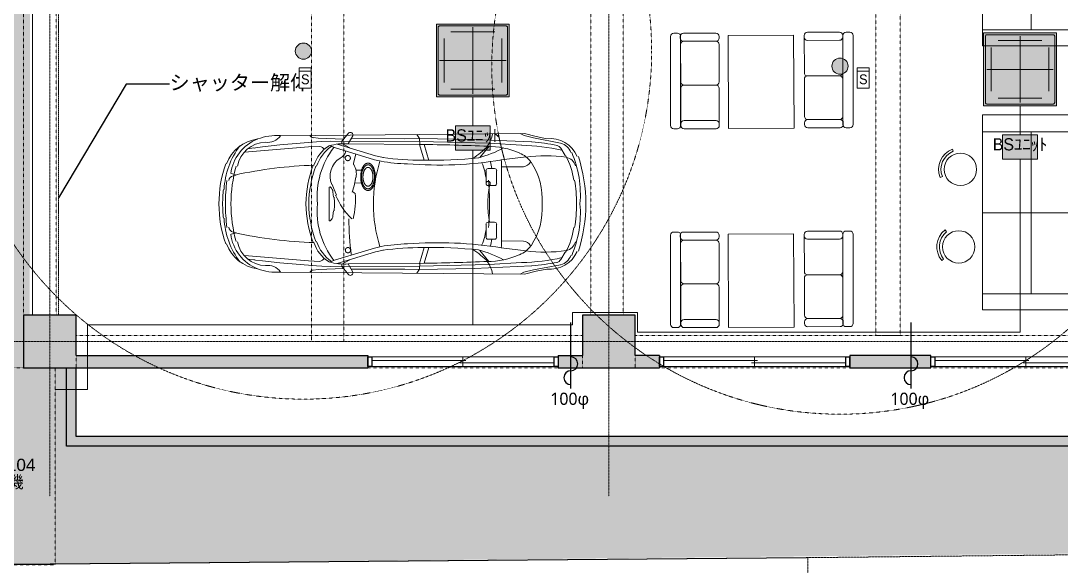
# Model space of a CAD drawing. Header units: millimetres. Extents: x -376000 to 292178, y -193032 to 188048.
# Drawn here: x -296926 to -284079, y 54072 to 60811 of the extents above; entities that cross this region are included whole.
import ezdxf

# ---------------------------------------------------------------- set-up
doc = ezdxf.new("R2010")
doc.units = ezdxf.units.MM
for name, pattern in [('VW-01 短破線', [2.116125, 1.058062, -1.058062]), ('VW-02 中破線', [3.527298, 2.469236, -1.058062]), ('ラインタイプ-1', [2.116531, 1.058062, -1.058469]), ('ラインタイプ-28', [1.058161, 0.705383, -0.352778]), ('ラインタイプ-6', [5.291531, 3.175, -1.058062, 0.352704, -0.705764]), ('短破線', [2.116125, 1.058062, -1.058062])]:
    doc.linetypes.add(name, pattern=pattern)
for name, color, linetype, lineweight, true_color in [('02_0.25', 1, 'Continuous', 25, 0xff0000), ('02_線種-添景（家具・植栽)', 7, '短破線', 13, 0x555555), ('03_0.15', 7, 'Continuous', 15, 0x990099), ('04_0.10', 7, 'Continuous', 9, 0x0099ff), ('05_0.05点線', 9, 'ラインタイプ-28', 5, 0x808080), ('06一点鎖線', 7, 'ラインタイプ-6', 9, 0x9999ff), ('08_ハッチ・色', 7, 'Continuous', 5, 0x888888)]:
    doc.layers.add(name, color=color, linetype=linetype, lineweight=lineweight, true_color=true_color)
for name, color, linetype, lineweight in [('02_既存平面-内部建具・サッシ', 7, 'Continuous', 18), ('07_文字・記号', 7, 'Continuous', 9), ('_什器 (2D)', 7, 'Continuous', 5), ('_塗（エリア） (2D)', 7, 'Continuous', 5), ('_塗（壁） (2D)', 7, 'Continuous', 5), ('_天井プロット (2D)', 7, 'Continuous', 5), ('_平面図(既存部) (2D)', 7, 'Continuous', 5), ('_平面図（新設） (2D)', 7, 'Continuous', 5), ('_梁 (2D)', 7, 'Continuous', 5), ('_給排水ガス (2D)', 7, 'Continuous', 5), ('_解体部 (2D)', 7, 'Continuous', 5), ('天伏図', 7, 'Continuous', 5)]:
    doc.layers.add(name, color=color, linetype=linetype, lineweight=lineweight)
doc.styles.add('Helvetica', font='')
doc.styles.add('Yu Gothic UI Semilight', font='Yu Gothic UI Semilight.ttf')
doc.styles.add('ＭＳ Ｐゴシック', font='MS PGothic.ttf')
doc.styles.get('Helvetica').set_extended_font_data('Helvetica')

# ---------------------------------------------------------------- blocks, each defined once
blk = doc.blocks.new('給排水ガス (2D)')
at = {"layer": '07_文字・記号', "color": 5, "lineweight": 18, "true_color": 0x0000ff}
for p, q in [((-291344, 59512), (-291344, 59870)), ((-284587, 59402), (-284587, 59760)), ((-291344, 59212), (-291344, 57056)), ((-284587, 56965), (-284587, 59102)), ((-290112, 57056), (-290112, 57206)), ((-290112, 57206), (-289312, 57206)), ((-289312, 57206), (-289312, 56965)), ((-296102, 57056), (-290112, 57056)), ((-296102, 57056), (-296102, 56256)), ((-289312, 56965), (-284587, 56965)), ((-296502, 56256), (-296102, 56256))]:
    blk.add_line(p, q, dxfattribs=at)
at = {"layer": '07_文字・記号', "linetype": 'ラインタイプ-1', "flags": 128}
blk.add_lwpolyline([(-297702, 56524), (-296502, 56524), (-296502, 54090), (-297702, 54090)], close=True, dxfattribs=at)
at = {"layer": '07_文字・記号', "insert": (-297512, 55400), "char_height": 151.6, "attachment_point": 1, "line_spacing_factor": 0.839781, "style": 'Helvetica'}
blk.add_mtext('店舗104\\P室外機', dxfattribs=at)
blk = doc.blocks.new('塗（エリア） (2D)')
at = {"layer": '08_ハッチ・色', "linetype": 'Continuous', "lineweight": 0}
h = blk.add_hatch(color=253, dxfattribs=at)
h.paths.add_polyline_path([(-300375, 73245), (-299676, 54073), (-296361, 54101), (-296361, 55554), (-296361, 56599), (-296816, 56599), (-296796, 72966)])
h.paths.add_polyline_path([(-296891, 61774), (-297741, 61774), (-297741, 63674), (-296891, 63674)])
blk.add_hatch(color=255, dxfattribs=at).paths.add_polyline_path([(-296361, 55554), (-269171, 55554), (-269171, 56614), (-268341, 56614), (-268341, 55554), (-261771, 55554), (-261771, 56643), (-261366, 56649), (-261361, 57054), (-260339, 57054), (-260336, 54384), (-262234, 54446), (-296361, 54101)])
blk = doc.blocks.new('グループ-979')
at = {"layer": '02_線種-添景（家具・植栽)', "color": 7, "linetype": 'Continuous', "transparency": 33554687}
for p, q in [((-293720, 59391), (-290705, 59416)), ((-293316, 59367), (-293253, 59359)), ((-293253, 59359), (-292937, 59348)), ((-292963, 59322), (-292875, 59427)), ((-292885, 59290), (-292824, 59391)), ((-292842, 59356), (-292182, 59354)), ((-292182, 59354), (-292005, 59358)), ((-292035, 59405), (-292001, 59356)), ((-292005, 59358), (-291329, 59344)), ((-292001, 59356), (-292000, 59284)), ((-290759, 59417), (-290712, 59392)), ((-290712, 59392), (-290594, 59363)), ((-290562, 59379), (-290705, 59416)), ((-290594, 59363), (-290260, 59299)), ((-290429, 59353), (-290562, 59379)), ((-293373, 59252), (-294165, 59186)), ((-294127, 59230), (-294048, 59240)), ((-294048, 59240), (-294036, 59238)), ((-294036, 59238), (-294029, 59243)), ((-294029, 59243), (-293941, 59253)), ((-293941, 59253), (-293729, 59276)), ((-293729, 59276), (-293273, 59314)), ((-293234, 59259), (-293373, 59252)), ((-293273, 59314), (-293207, 59318)), ((-293207, 59318), (-293101, 59322)), ((-293053, 59246), (-293109, 59268)), ((-293101, 59322), (-292001, 59318)), ((-292560, 59093), (-293053, 59246)), ((-292548, 59141), (-293019, 59287)), ((-292963, 59322), (-292961, 59294)), ((-292961, 59294), (-292864, 59239)), ((-292000, 59284), (-292885, 59290)), ((-292001, 59318), (-291141, 59297)), ((-292001, 59284), (-291944, 59088)), ((-291946, 59282), (-291888, 59086)), ((-291329, 59344), (-290618, 59314)), ((-291258, 59123), (-291144, 59260)), ((-291141, 59297), (-290742, 59273)), ((-290259, 59237), (-290205, 59146)), ((-292789, 59164), (-292818, 59050)), ((-292449, 59121), (-292548, 59141)), ((-290686, 59128), (-290995, 59091)), ((-292818, 59050), (-292816, 59033)), ((-292474, 59076), (-292560, 59093)), ((-291076, 58985), (-291155, 58985)), ((-290995, 59091), (-290991, 59065)), ((-290991, 59065), (-290991, 58548)), ((-290720, 59007), (-290990, 59006)), ((-294328, 58922), (-294277, 58912)), ((-294268, 58905), (-294303, 58896)), ((-292788, 58878), (-292808, 58770)), ((-292790, 58967), (-292718, 58964)), ((-291181, 58801), (-291181, 58958)), ((-291050, 58958), (-291050, 58801)), ((-293118, 58548), (-293118, 58749)), ((-293083, 58787), (-293029, 58657)), ((-292808, 58770), (-292835, 58695)), ((-292801, 58808), (-292719, 58804)), ((-291076, 58774), (-291155, 58774)), ((-293072, 58696), (-293065, 58633)), ((-293118, 58548), (-293118, 58348)), ((-293072, 58401), (-293065, 58464)), ((-290991, 58032), (-290991, 58548)), ((-294268, 58192), (-294303, 58201)), ((-291181, 58296), (-291181, 58138)), ((-291076, 58323), (-291155, 58323)), ((-291050, 58138), (-291050, 58296)), ((-294328, 58175), (-294277, 58185)), ((-291076, 58112), (-291155, 58112)), ((-290720, 58089), (-290990, 58090)), ((-292560, 58003), (-293053, 57851)), ((-292548, 57955), (-293019, 57810)), ((-292474, 58021), (-292560, 58003)), ((-292449, 57976), (-292548, 57955)), ((-292001, 57813), (-291944, 58009)), ((-291946, 57814), (-291888, 58010)), ((-291258, 57974), (-291145, 57837)), ((-290995, 58006), (-290991, 58032)), ((-290686, 57969), (-290995, 58006)), ((-290259, 57860), (-290205, 57951)), ((-293373, 57845), (-294165, 57911)), ((-294127, 57867), (-294048, 57857)), ((-294048, 57857), (-294036, 57859)), ((-294036, 57859), (-294029, 57854)), ((-294029, 57854), (-293941, 57844)), ((-293941, 57844), (-293729, 57821)), ((-293729, 57821), (-293273, 57782)), ((-293234, 57838), (-293373, 57845)), ((-293053, 57851), (-293109, 57829)), ((-292961, 57803), (-292864, 57858)), ((-292000, 57813), (-292885, 57806)), ((-292001, 57741), (-292000, 57813)), ((-291141, 57799), (-290742, 57824)), ((-293720, 57706), (-290705, 57681)), ((-293316, 57730), (-293254, 57738)), ((-293273, 57782), (-293208, 57779)), ((-293254, 57738), (-292938, 57749)), ((-293208, 57779), (-293101, 57775)), ((-293101, 57775), (-292001, 57778)), ((-292963, 57775), (-292961, 57803)), ((-292963, 57775), (-292875, 57670)), ((-292885, 57806), (-292825, 57706)), ((-292842, 57741), (-292182, 57743)), ((-292182, 57743), (-292005, 57738)), ((-292035, 57692), (-292001, 57741)), ((-292005, 57738), (-291329, 57752)), ((-292001, 57778), (-291141, 57799)), ((-291329, 57752), (-290618, 57783)), ((-290759, 57680), (-290713, 57704)), ((-290713, 57704), (-290594, 57734)), ((-290562, 57718), (-290705, 57681)), ((-290594, 57734), (-290260, 57797)), ((-290429, 57743), (-290562, 57718))]:
    blk.add_line(p, q, dxfattribs=at)
for centre, radius, start, end in [((-293767, 58722), 671, 85.9502, 110.5077), ((-293870, 59487), 179, 258.6125, 327.6629), ((-293317, 59406), 39.5, 192.2696, 271.3889), ((-292858, 59397), 34.5, 349.3756, 119.8703), ((-291457, 59481), 364, 322.7336, 349.1203), ((-290389, 58996), 359, 22.6205, 96.5905), ((-293452, 58683), 964, 142.7494, 177.443), ((-293941, 58881), 473, 97.2089, 159.9594), ((-293803, 58852), 536, 111.8208, 172.5056), ((-293889, 58941), 370, 92.4497, 168.5023), ((-292889, 58893), 438, 121.8178, 162.3794), ((-292817, 58863), 481, 124.6101, 161.7776), ((-292276, 58642), 990, 142.443, 185.4458), ((-293259, 59160), 102, 36.0983, 75.8496), ((-292936, 58657), 635, 85.3468, 106.8024), ((-292521, 26077), 33211, 87.6445, 89.0921), ((-292132, 60255), 1391, 304.5699, 314.3241), ((-291597, 60378), 1301, 284.328, 299.0557), ((-291168, 58256), 1004, 66.3276, 90.1313), ((-290797, 56755), 2519, 77.3334, 88.6938), ((-290823, 56565), 2756, 79.1028, 85.6469), ((-290324, 59197), 76.3, 31.1872, 77.1838), ((-290299, 59130), 173, 18.3119, 76.8902), ((-292840, 58890), 266, 122.853, 202.6323), ((-293064, 59248), 159, 301.5157, 343.3067), ((-291984, 62379), 3291, 261.7815, 270.4193), ((-291845, 64421), 5334, 268.7552, 276.1672), ((-290867, 58907), 286, 33.4816, 69.6673), ((-290449, 57362), 1781, 81.6817, 97.7412), ((-290947, 58732), 856, 7.3857, 28.9409), ((-290224, 58975), 154, 16.1611, 77.1815), ((-291347, 58661), 1331, 355.1307, 23.1701), ((-291869, 58544), 1921, 0.1252, 17.9023), ((-292976, 58549), 1503, 160.8228, 180.0254), ((-292616, 58548), 1715, 164.1905, 179.9873), ((-293158, 53844), 5184, 91.6065, 102.4983), ((-291954, 58527), 1451, 159.9045, 179.1653), ((-291954, 58527), 1416, 159.9045, 179.1653), ((-293004, 58918), 222, 349.5566, 31.1984), ((-290883, 58561), 1688, 162.2619, 180.4439), ((-292123, 60981), 1938, 259.4487, 269.2168), ((-291763, 63779), 4751, 265.2978, 279.4031), ((-292071, 58733), 900, 6.9542, 21.0586), ((-291155, 58958), 26.5, 89.9991, 179.9991), ((-291485, 58959), 375, 3.8887, 17.1949), ((-291076, 58958), 26.5, 359.9991, 89.9991), ((-290732, 59125), 118, 275.733, 329.7117), ((-291330, 58602), 844, 356.3291, 33.227), ((-294285, 58824), 74.4, 104.223, 169.0348), ((-294505, 58538), 3368, 0.1808, 5.1867), ((-291772, 58564), 1707, 359.4936, 9.3803), ((-292756, 58534), 1678, 173.4425, 179.5208), ((-292180, 58553), 2219, 172.6105, 180.1108), ((-293109, 58749), 8.85, 49.589, 179.9991), ((-293162, 58686), 91.4, 5.4759, 48.8245), ((-290179, 58574), 979, 168.2199, 181.5078), ((-291076, 58801), 26.5, 269.9991, 359.9991), ((-293836, 58548), 784, 0.0637, 6.2432), ((-292222, 58997), 884, 202.6296, 225.7552), ((-292833, 58663), 32.3, 34.9311, 92.366), ((-293808, 58602), 1014, 346.4299, 4.4917), ((-292976, 58548), 1503, 179.9756, 199.1782), ((-292756, 58563), 1678, 180.4802, 186.5585), ((-292180, 58544), 2219, 179.8902, 187.3905), ((-292616, 58549), 1715, 180.0137, 195.8105), ((-291954, 58570), 1451, 180.8329, 200.0938), ((-291954, 58570), 1416, 180.8329, 200.0938), ((-292276, 58454), 990, 174.5525, 217.5552), ((-293836, 58549), 784, 353.7578, 359.9373), ((-290883, 58535), 1688, 179.5571, 197.7391), ((-290179, 58523), 979, 178.4932, 191.7811), ((-294505, 58559), 3368, 354.8144, 359.8202), ((-291330, 58494), 844, 326.7713, 3.6692), ((-291347, 58435), 1331, 336.8282, 4.8676), ((-291772, 58533), 1707, 350.6207, 0.5074), ((-291869, 58553), 1921, 342.0987, 359.8758), ((-293452, 58414), 964, 182.5552, 217.2489), ((-293109, 58348), 8.85, 179.9991, 310.4092), ((-293162, 58411), 91.4, 311.1765, 354.5251), ((-288732, 58417), 4144, 180.7324, 186.8603), ((-294285, 58273), 74.4, 190.9662, 255.7781), ((-292071, 58364), 900, 338.9396, 353.0441), ((-291155, 58296), 26.5, 89.9991, 179.9991), ((-291076, 58296), 26.5, 359.9991, 89.9991), ((-290947, 58365), 856, 331.0574, 352.6126), ((-293803, 58244), 536, 187.4927, 248.1775), ((-293158, 63253), 5184, 257.4999, 268.3917), ((-293889, 58155), 370, 191.4987, 267.5513), ((-292889, 58203), 438, 197.6216, 238.1832), ((-292817, 58234), 481, 198.2207, 235.3882), ((-291764, 53318), 4751, 80.5979, 94.7032), ((-291155, 58138), 26.5, 179.9991, 269.9991), ((-291485, 58137), 375, 342.8034, 356.1096), ((-291076, 58138), 26.5, 269.9991, 359.9991), ((-290732, 57972), 118, 30.2893, 84.268), ((-290225, 58122), 154, 282.8195, 343.8399), ((-293941, 58216), 473, 200.0388, 262.7893), ((-292123, 56116), 1938, 90.7815, 100.5496), ((-291984, 54718), 3291, 89.579, 98.2168), ((-291845, 52676), 5334, 83.8338, 91.2458), ((-292132, 56841), 1391, 45.6741, 55.4284), ((-291597, 56719), 1301, 60.9453, 75.673), ((-290867, 58189), 286, 290.3309, 326.5167), ((-290449, 59734), 1781, 262.2571, 278.3166), ((-290389, 58100), 359, 263.4105, 337.3805), ((-293259, 57937), 102, 284.1514, 323.9027), ((-292936, 58440), 635, 253.1958, 274.6515), ((-292519, 91020), 33211, 270.9061, 272.3538), ((-291168, 58841), 1004, 269.867, 293.6707), ((-291457, 57616), 364, 10.878, 37.2647), ((-290796, 60342), 2519, 271.3072, 282.6676), ((-290823, 60532), 2756, 274.3541, 280.8982), ((-290324, 57899), 76.3, 282.8172, 328.8138), ((-290299, 57966), 173, 283.1108, 341.6891), ((-293767, 58375), 671, 249.4905, 274.048), ((-293870, 57610), 179, 32.3381, 101.3885), ((-293317, 57691), 39.5, 88.6121, 167.7315), ((-292858, 57700), 34.5, 240.1279, 10.6227)]:
    blk.add_arc(centre, radius, start, end, dxfattribs=at)
for points in [[(-292860, 59130), (-292856, 59123), (-292856, 59106), (-292865, 59091), (-292879, 59082), (-292896, 59082), (-292911, 59091), (-292920, 59106), (-292920, 59123), (-292911, 59138), (-292896, 59146), (-292879, 59146), (-292865, 59138), (-292860, 59130)], [(-292717, 58798), (-292729, 58837), (-292729, 58928), (-292705, 59007), (-292663, 59052), (-292614, 59052), (-292572, 59007), (-292548, 58928), (-292548, 58837), (-292572, 58759), (-292614, 58714), (-292663, 58714), (-292705, 58759), (-292717, 58798)], [(-292707, 58809), (-292718, 58843), (-292718, 58922), (-292697, 58991), (-292660, 59031), (-292617, 59031), (-292581, 58991), (-292559, 58922), (-292559, 58843), (-292581, 58774), (-292617, 58735), (-292660, 58735), (-292697, 58774), (-292707, 58809)], [(-292692, 58825), (-292701, 58852), (-292701, 58914), (-292684, 58968), (-292655, 58999), (-292622, 58999), (-292593, 58968), (-292577, 58914), (-292577, 58852), (-292593, 58798), (-292622, 58767), (-292655, 58767), (-292684, 58798), (-292692, 58825)], [(-291177, 58787), (-291181, 58793), (-291181, 58808), (-291174, 58820), (-291162, 58827), (-291148, 58827), (-291135, 58820), (-291128, 58808), (-291128, 58793), (-291135, 58781), (-291148, 58774), (-291162, 58774), (-291174, 58781), (-291177, 58787)], [(-292858, 57992), (-292854, 57985), (-292854, 57967), (-292863, 57952), (-292878, 57944), (-292895, 57944), (-292910, 57952), (-292918, 57967), (-292918, 57985), (-292910, 58000), (-292895, 58009), (-292878, 58009), (-292863, 58000), (-292858, 57992)]]:
    blk.add_open_spline(points, degree=2, dxfattribs=at)
blk = doc.blocks.new('グループ-981')
at = {"layer": '02_線種-添景（家具・植栽)', "color": 7, "linetype": 'Continuous', "lineweight": 13}
for p, q in [((-285411, 59198), (-285422, 59226)), ((-285546, 58887), (-285574, 58876))]:
    blk.add_line(p, q, dxfattribs=at)
blk.add_circle((-285323, 58975), 200, dxfattribs=at)
for radius in [270, 240]:
    blk.add_arc((-285323, 58975), radius, 111.4946, 201.4946, dxfattribs=at)
blk = doc.blocks.new('グループ-982')
at = {"layer": '02_線種-添景（家具・植栽)', "color": 7, "linetype": 'Continuous', "lineweight": 13}
for p, q in [((-283464, 59003), (-283445, 59026)), ((-283428, 58666), (-283404, 58647))]:
    blk.add_line(p, q, dxfattribs=at)
blk.add_circle((-283615, 58816), 200, dxfattribs=at)
for radius in [240, 270]:
    blk.add_arc((-283615, 58816), radius, 321.2135, 51.2135, dxfattribs=at)
blk = doc.blocks.new('グループ-983')
at = {"layer": '02_線種-添景（家具・植栽)', "color": 7, "linetype": 'Continuous', "lineweight": 13}
for p, q in [((-285494, 58204), (-285513, 58227)), ((-285531, 57866), (-285554, 57848))]:
    blk.add_line(p, q, dxfattribs=at)
blk.add_circle((-285344, 58017), 200, dxfattribs=at)
for radius in [270, 240]:
    blk.add_arc((-285344, 58017), radius, 128.7865, 218.7865, dxfattribs=at)
blk = doc.blocks.new('グループ-984')
at = {"layer": '02_線種-添景（家具・植栽)', "color": 7, "linetype": 'Continuous', "lineweight": 13}
for p, q in [((-283345, 58187), (-283322, 58205)), ((-283382, 57849), (-283363, 57826))]:
    blk.add_line(p, q, dxfattribs=at)
blk.add_circle((-283532, 58036), 200, dxfattribs=at)
for radius in [270, 240]:
    blk.add_arc((-283532, 58036), radius, 308.7865, 38.7865, dxfattribs=at)
blk = doc.blocks.new('グループ-985')
at = {"layer": '02_線種-添景（家具・植栽)', "color": 7, "linetype": 'Continuous', "lineweight": 13}
blk.add_line((-284590, 57277), (-284590, 57277), dxfattribs=at)
at = {"layer": '02_線種-添景（家具・植栽)', "color": 7, "linetype": 'Continuous', "lineweight": 13, "flags": 128}
for points in [[(-285050, 59438), (-283850, 59438), (-283850, 59649), (-285050, 59649)], [(-284450, 59438), (-285050, 59438), (-285050, 58438), (-284450, 58438)], [(-283850, 59438), (-284450, 59438), (-284450, 58438), (-283850, 58438)], [(-284450, 57438), (-285050, 57438), (-285050, 58438), (-284450, 58438)], [(-283850, 57438), (-284450, 57438), (-284450, 58438), (-283850, 58438)], [(-285050, 57438), (-283850, 57438), (-283850, 57238), (-285050, 57238)]]:
    blk.add_lwpolyline(points, close=True, dxfattribs=at)
at = {"layer": '02_線種-添景（家具・植栽)', "color": 7}
for name in ['グループ-981', 'グループ-982', 'グループ-983', 'グループ-984']:
    blk.add_blockref(name, (0, 0), dxfattribs=at)
blk = doc.blocks.new('グループ-986')
at = {"layer": '02_線種-添景（家具・植栽)', "color": 7, "linetype": 'Continuous', "transparency": 33554687, "flags": 128}
for points in [[(-286816, 58213, -0.414214), (-286776, 58173), (-286775, 57713, -0.414214), (-286815, 57673), (-287210, 57672, -0.414214), (-287250, 57712), (-287251, 58172, -0.414214), (-287211, 58212)], [(-286816, 58213, -0.414214), (-286776, 58173), (-286776, 58153, -0.414214), (-286816, 58113), (-287211, 58112, -0.414214), (-287251, 58152), (-287251, 58172, -0.414214), (-287211, 58212)], [(-286689, 58213, -0.415007), (-286649, 58173), (-286649, 57072, -0.41342), (-286689, 57032), (-286734, 57032, -0.415007), (-286774, 57072), (-286774, 58173, -0.41342), (-286734, 58213)], [(-286815, 57673, -0.414214), (-286775, 57633), (-286774, 57173, -0.414214), (-286814, 57133), (-287209, 57132, -0.414214), (-287249, 57172), (-287250, 57632, -0.414214), (-287210, 57672)], [(-286810, 57133, -0.414214), (-286770, 57093), (-286770, 57072, -0.414214), (-286810, 57032), (-287209, 57031, -0.414214), (-287249, 57071), (-287249, 57092, -0.414214), (-287209, 57132)]]:
    blk.add_lwpolyline(points, format="xyb", close=True, dxfattribs=at)
blk = doc.blocks.new('グループ-987')
at = {"layer": '02_線種-添景（家具・植栽)', "color": 7, "transparency": 33554687}
blk.add_blockref('グループ-986', (0, 0), dxfattribs=at)
blk = doc.blocks.new('グループ-988')
at = {"layer": '02_線種-添景（家具・植栽)', "color": 7, "linetype": 'Continuous', "transparency": 33554687, "flags": 128}
for points in [[(-288863, 57020, -0.415007), (-288903, 57060), (-288903, 58161, -0.41342), (-288863, 58201), (-288818, 58201, -0.415007), (-288778, 58161), (-288778, 57060, -0.41342), (-288818, 57020)], [(-288742, 58100, -0.414214), (-288782, 58140), (-288782, 58161, -0.414214), (-288742, 58201), (-288343, 58201, -0.414214), (-288303, 58161), (-288303, 58140, -0.414214), (-288343, 58100)], [(-288737, 57560, -0.414214), (-288777, 57600), (-288778, 58060, -0.414214), (-288738, 58100), (-288343, 58100, -0.414214), (-288303, 58060), (-288302, 57600, -0.414214), (-288342, 57560)], [(-288736, 57020, -0.414214), (-288776, 57060), (-288777, 57520, -0.414214), (-288737, 57560), (-288342, 57560, -0.414214), (-288302, 57520), (-288301, 57060, -0.414214), (-288341, 57020)], [(-288736, 57020, -0.414214), (-288776, 57060), (-288776, 57080, -0.414214), (-288736, 57120), (-288341, 57120, -0.414214), (-288301, 57080), (-288301, 57060, -0.414214), (-288341, 57020)]]:
    blk.add_lwpolyline(points, format="xyb", close=True, dxfattribs=at)
blk = doc.blocks.new('グループ-989')
at = {"layer": '02_線種-添景（家具・植栽)', "color": 7, "transparency": 33554687}
blk.add_blockref('グループ-988', (0, 0), dxfattribs=at)
blk = doc.blocks.new('グループ-990')
at = {"layer": '02_線種-添景（家具・植栽)', "color": 7, "linetype": 'Continuous', "transparency": 33554687, "flags": 128}
blk.add_lwpolyline([(-288193, 58173), (-287383, 58177), (-287378, 57027), (-288188, 57023)], close=True, dxfattribs=at)
at = {"layer": '02_線種-添景（家具・植栽)', "color": 7, "transparency": 33554687}
for name in ['グループ-989', 'グループ-987']:
    blk.add_blockref(name, (0, 0), dxfattribs=at)
blk = doc.blocks.new('グループ-991')
at = {"layer": '02_線種-添景（家具・植栽)', "color": 7, "linetype": 'Continuous', "transparency": 33554687, "flags": 128}
for points in [[(-286816, 60670, -0.414214), (-286776, 60630), (-286775, 60170, -0.414214), (-286815, 60130), (-287210, 60129, -0.414214), (-287250, 60169), (-287251, 60629, -0.414214), (-287211, 60669)], [(-286816, 60670, -0.414214), (-286776, 60630), (-286776, 60610, -0.414214), (-286816, 60570), (-287211, 60569, -0.414214), (-287251, 60609), (-287251, 60629, -0.414214), (-287211, 60669)], [(-286689, 60670, -0.415007), (-286649, 60630), (-286649, 59529, -0.41342), (-286689, 59489), (-286734, 59489, -0.415007), (-286774, 59529), (-286774, 60630, -0.41342), (-286734, 60670)], [(-286815, 60130, -0.414214), (-286775, 60090), (-286774, 59630, -0.414214), (-286814, 59590), (-287209, 59589, -0.414214), (-287249, 59629), (-287250, 60089, -0.414214), (-287210, 60129)], [(-286810, 59590, -0.414214), (-286770, 59550), (-286770, 59529, -0.414214), (-286810, 59489), (-287209, 59488, -0.414214), (-287249, 59528), (-287249, 59549, -0.414214), (-287209, 59589)]]:
    blk.add_lwpolyline(points, format="xyb", close=True, dxfattribs=at)
blk = doc.blocks.new('グループ-992')
at = {"layer": '02_線種-添景（家具・植栽)', "color": 7, "transparency": 33554687}
blk.add_blockref('グループ-991', (0, 0), dxfattribs=at)
blk = doc.blocks.new('グループ-993')
at = {"layer": '02_線種-添景（家具・植栽)', "color": 7, "linetype": 'Continuous', "transparency": 33554687, "flags": 128}
for points in [[(-288863, 59477, -0.415007), (-288903, 59517), (-288903, 60617, -0.41342), (-288863, 60657), (-288818, 60657, -0.415007), (-288778, 60617), (-288778, 59517, -0.41342), (-288818, 59477)], [(-288742, 60557, -0.414214), (-288782, 60596), (-288782, 60617, -0.414214), (-288742, 60658), (-288343, 60658, -0.414214), (-288303, 60618), (-288303, 60597, -0.414214), (-288343, 60557)], [(-288737, 60017, -0.414214), (-288777, 60056), (-288778, 60516, -0.414214), (-288738, 60557), (-288343, 60557, -0.414214), (-288303, 60517), (-288302, 60057, -0.414214), (-288342, 60017)], [(-288736, 59477, -0.414214), (-288776, 59516), (-288777, 59976, -0.414214), (-288737, 60017), (-288342, 60017, -0.414214), (-288302, 59977), (-288301, 59517, -0.414214), (-288341, 59477)], [(-288736, 59477, -0.414214), (-288776, 59516), (-288776, 59536, -0.414214), (-288736, 59577), (-288341, 59577, -0.414214), (-288301, 59537), (-288301, 59517, -0.414214), (-288341, 59477)]]:
    blk.add_lwpolyline(points, format="xyb", close=True, dxfattribs=at)
blk = doc.blocks.new('グループ-994')
at = {"layer": '02_線種-添景（家具・植栽)', "color": 7, "transparency": 33554687}
blk.add_blockref('グループ-993', (0, 0), dxfattribs=at)
blk = doc.blocks.new('グループ-995')
at = {"layer": '02_線種-添景（家具・植栽)', "color": 7, "linetype": 'Continuous', "transparency": 33554687, "flags": 128}
blk.add_lwpolyline([(-288193, 60630), (-287383, 60634), (-287378, 59484), (-288188, 59480)], close=True, dxfattribs=at)
at = {"layer": '02_線種-添景（家具・植栽)', "color": 7, "transparency": 33554687}
for name in ['グループ-994', 'グループ-992']:
    blk.add_blockref(name, (0, 0), dxfattribs=at)
blk = doc.blocks.new('グループ-996')
at = {"layer": '02_線種-添景（家具・植栽)', "color": 7, "linetype": 'Continuous', "lineweight": 13}
for p, q in [((-285411, 62460), (-285422, 62488)), ((-285546, 62149), (-285574, 62138))]:
    blk.add_line(p, q, dxfattribs=at)
blk.add_circle((-285323, 62237), 200, dxfattribs=at)
for radius in [270, 240]:
    blk.add_arc((-285323, 62237), radius, 111.4946, 201.4946, dxfattribs=at)
blk = doc.blocks.new('グループ-997')
at = {"layer": '02_線種-添景（家具・植栽)', "color": 7, "linetype": 'Continuous', "lineweight": 13}
for p, q in [((-283464, 62265), (-283445, 62289)), ((-283428, 61928), (-283404, 61909))]:
    blk.add_line(p, q, dxfattribs=at)
blk.add_circle((-283615, 62078), 200, dxfattribs=at)
for radius in [240, 270]:
    blk.add_arc((-283615, 62078), radius, 321.2135, 51.2135, dxfattribs=at)
blk = doc.blocks.new('グループ-998')
at = {"layer": '02_線種-添景（家具・植栽)', "color": 7, "linetype": 'Continuous', "lineweight": 13}
for p, q in [((-285494, 61466), (-285513, 61489)), ((-285531, 61129), (-285554, 61110))]:
    blk.add_line(p, q, dxfattribs=at)
blk.add_circle((-285344, 61279), 200, dxfattribs=at)
for radius in [270, 240]:
    blk.add_arc((-285344, 61279), radius, 128.7865, 218.7865, dxfattribs=at)
blk = doc.blocks.new('グループ-999')
at = {"layer": '02_線種-添景（家具・植栽)', "color": 7, "linetype": 'Continuous', "lineweight": 13}
for p, q in [((-283345, 61449), (-283322, 61468)), ((-283382, 61111), (-283363, 61088))]:
    blk.add_line(p, q, dxfattribs=at)
blk.add_circle((-283532, 61298), 200, dxfattribs=at)
for radius in [240, 270]:
    blk.add_arc((-283532, 61298), radius, 308.7865, 38.7865, dxfattribs=at)
blk = doc.blocks.new('グループ-1000')
at = {"layer": '02_線種-添景（家具・植栽)', "color": 7, "linetype": 'Continuous', "lineweight": 13}
blk.add_line((-284590, 60539), (-284590, 60539), dxfattribs=at)
at = {"layer": '02_線種-添景（家具・植栽)', "color": 7, "linetype": 'Continuous', "lineweight": 13, "flags": 128}
for points in [[(-285050, 62700), (-283850, 62700), (-283850, 62912), (-285050, 62912)], [(-284450, 62700), (-285050, 62700), (-285050, 61700), (-284450, 61700)], [(-283850, 62700), (-284450, 62700), (-284450, 61700), (-283850, 61700)], [(-284450, 60700), (-285050, 60700), (-285050, 61700), (-284450, 61700)], [(-283850, 60700), (-284450, 60700), (-284450, 61700), (-283850, 61700)], [(-285050, 60700), (-283850, 60700), (-283850, 60500), (-285050, 60500)]]:
    blk.add_lwpolyline(points, close=True, dxfattribs=at)
at = {"layer": '02_線種-添景（家具・植栽)', "color": 7}
for name in ['グループ-996', 'グループ-997', 'グループ-998', 'グループ-999']:
    blk.add_blockref(name, (0, 0), dxfattribs=at)
blk = doc.blocks.new('什器 (2D)')
at = {"layer": '02_線種-添景（家具・植栽)', "color": 7}
for name in ['グループ-1000', 'グループ-995', 'グループ-985', 'グループ-990']:
    blk.add_blockref(name, (0, 0), dxfattribs=at)
at = {"layer": '02_線種-添景（家具・植栽)', "color": 7, "transparency": 33554687}
blk.add_blockref('グループ-979', (0, 0), dxfattribs=at)
blk = doc.blocks.new('塗（壁） (2D)')
at = {"layer": '02_0.25', "linetype": 'Continuous', "lineweight": 0, "true_color": 0xaaaaaa}
blk.add_hatch(color=253, dxfattribs=at).paths.add_polyline_path([(-286690, 56524), (-286690, 56674), (-285690, 56674), (-285690, 56524)])
at = {"layer": '08_ハッチ・色', "color": 253, "linetype": 'Continuous', "true_color": 0xaaaaaa}
for points in [[(-296891, 56524), (-296241, 56524), (-296891, 57174), (-296241, 57174)], [(-289991, 56524), (-289341, 56524), (-289991, 57174), (-289341, 57174)], [(-292641, 56524), (-292641, 56674), (-296241, 56524), (-296241, 56674)], [(-289991, 56524), (-289991, 56674), (-290291, 56524), (-290291, 56674)], [(-289041, 56524), (-289041, 56674), (-289341, 56524), (-289341, 56674)], [(-296241, 56524), (-296361, 56524), (-296241, 55554), (-296361, 55554)], [(-296241, 55674), (-296241, 55554), (-269291, 55674), (-269291, 55554)]]:
    blk.add_solid(points, dxfattribs=at)
blk = doc.blocks.new('グループ-99')
at = {"layer": '02_0.25', "flags": 128}
for points in [[(-292641, 56659), (-292591, 56659), (-292591, 56539), (-292641, 56539)], [(-290340, 56659), (-290291, 56659), (-290291, 56539), (-290340, 56539)]]:
    blk.add_lwpolyline(points, close=True, dxfattribs=at)
at = {"layer": '03_0.15'}
for p, q in [((-291466, 56539), (-291466, 56659)), ((-292591, 56614), (-291429, 56614)), ((-291503, 56584), (-290340, 56584))]:
    blk.add_line(p, q, dxfattribs=at)
at = {"layer": '04_0.10'}
for p, q in [((-292591, 56659), (-290340, 56659)), ((-292591, 56539), (-290340, 56539))]:
    blk.add_line(p, q, dxfattribs=at)
blk = doc.blocks.new('グループ-100')
at = {"layer": '02_0.25', "flags": 128}
for points in [[(-289041, 56659), (-288991, 56659), (-288991, 56539), (-289041, 56539)], [(-286740, 56659), (-286691, 56659), (-286691, 56539), (-286740, 56539)]]:
    blk.add_lwpolyline(points, close=True, dxfattribs=at)
at = {"layer": '03_0.15'}
for p, q in [((-287866, 56539), (-287866, 56659)), ((-288991, 56614), (-287829, 56614)), ((-287903, 56584), (-286740, 56584))]:
    blk.add_line(p, q, dxfattribs=at)
at = {"layer": '04_0.10'}
for p, q in [((-288991, 56659), (-286740, 56659)), ((-288991, 56539), (-286740, 56539))]:
    blk.add_line(p, q, dxfattribs=at)
blk = doc.blocks.new('グループ-101')
at = {"layer": '02_0.25', "flags": 128}
for points in [[(-285690, 56659), (-285641, 56659), (-285641, 56539), (-285690, 56539)], [(-283389, 56659), (-283340, 56659), (-283340, 56539), (-283389, 56539)]]:
    blk.add_lwpolyline(points, close=True, dxfattribs=at)
at = {"layer": '03_0.15'}
for p, q in [((-284515, 56539), (-284515, 56659)), ((-285641, 56614), (-284478, 56614)), ((-284552, 56584), (-283389, 56584))]:
    blk.add_line(p, q, dxfattribs=at)
at = {"layer": '04_0.10'}
for p, q in [((-285641, 56659), (-283389, 56659)), ((-285641, 56539), (-283389, 56539))]:
    blk.add_line(p, q, dxfattribs=at)
blk = doc.blocks.new('平面図(既存部) (2D)')
at = {"layer": '02_0.25'}
for p, q in [((-296240.756, 57173.559), (-296890.756, 57173.559)), ((-296890.756, 57173.559), (-296890.756, 56523.559)), ((-296240.756, 56673.559), (-296240.756, 57173.559)), ((-289340.756, 57173.559), (-289990.756, 57173.559)), ((-289990.756, 57173.559), (-289990.756, 56673.559)), ((-289340.756, 56673.559), (-289340.756, 57173.559)), ((-296240.756, 56673.559), (-292640.756, 56673.559)), ((-292640.756, 56673.559), (-292640.756, 56523.559)), ((-290290.756, 56673.559), (-290290.756, 56523.559)), ((-290290.756, 56673.559), (-289990.756, 56673.559)), ((-289040.756, 56673.559), (-289340.756, 56673.559)), ((-289040.756, 56673.559), (-289040.756, 56523.559)), ((-289040.756, 56673.559), (-289040.756, 56523.559)), ((-285690.126, 56673.559), (-286690.126, 56673.559)), ((-286690.126, 56673.559), (-286690.126, 56523.559)), ((-285690.126, 56523.559), (-285690.126, 56673.559)), ((-296890.756, 56523.559), (-296240.756, 56523.559)), ((-296361.2, 55553.591), (-296360.978, 56523.591)), ((-296241.2, 55673.559), (-296240.978, 56523.559)), ((-296240.756, 56523.559), (-292640.756, 56523.559)), ((-290290.756, 56523.559), (-289040.756, 56523.559)), ((-286690.126, 56523.559), (-285690.126, 56523.559)), ((-269290.978, 55673.527), (-296241.2, 55673.527)), ((-269170.978, 55553.591), (-296361.2, 55553.591))]:
    blk.add_line(p, q, dxfattribs=at)
at = {"layer": '06一点鎖線'}
for p, q in [((-296565.756, 72935.684), (-296565.756, 54935.684)), ((-296565.756, 72935.684), (-296565.756, 54935.684)), ((-289665.756, 72935.684), (-289665.756, 54935.684)), ((-289665.756, 72935.684), (-289665.756, 54935.684)), ((-259076.013, 56848.559), (-303570.195, 56848.559)), ((-259076.013, 56848.559), (-303570.195, 56848.559))]:
    blk.add_line(p, q, dxfattribs=at)
at = {"layer": '06一点鎖線', "color": 7, "lineweight": 9, "flags": 128}
for points in [[(-300375, 73245), (-290384, 72465), (-282426, 72432), (-260354.2, 72432), (-260336.5, 54384.5), (-262234, 54446), (-287208.5, 54177.5), (-299676, 54073)], [(-300375, 73245), (-290384, 72465), (-282426, 72432), (-260354.2, 72432), (-260336.5, 54384.5), (-262234, 54446), (-287208.5, 54177.5), (-299676, 54073)], [(-299676, 54073), (-299550.176, 39061.423), (-287208.5, 39061.423), (-287208.5, 54177.5)], [(-299676, 54073), (-299550.176, 39061.423), (-287208.5, 39061.423), (-287208.5, 54177.5)]]:
    blk.add_lwpolyline(points, close=True, dxfattribs=at)
at = {"layer": '02_0.25', "color": 7}
for name in ['グループ-99', 'グループ-100', 'グループ-101']:
    blk.add_blockref(name, (0, 0), dxfattribs=at)
blk = doc.blocks.new('引出線付き注釈-6')
at = {"layer": '02_0.25'}
for p, q in [((0, 0), (-837, -1403)), ((534, 0), (0, 0))]:
    blk.add_line(p, q, dxfattribs=at)
at = {"layer": '02_0.25', "insert": (536, 112), "char_height": 181.9, "width": 1798.32, "attachment_point": 1, "line_spacing_factor": 0.840015, "style": 'Helvetica'}
blk.add_mtext('シャッター解体', dxfattribs=at)
blk = doc.blocks.new('解体部 (2D)')
at = {"layer": '02_既存平面-内部建具・サッシ', "color": 214, "linetype": 'VW-02 中破線', "true_color": 0x990099}
blk.add_line((-296462, 61373.559), (-296462, 57173.559), dxfattribs=at)
at = {"layer": '02_0.25'}
blk.add_blockref('引出線付き注釈-6', (-295624.874, 60026.467), dxfattribs=at)
blk = doc.blocks.new('平面図（新設） (2D)')
at = {"layer": '04_0.10'}
blk.add_line((-296780.756, 61373.559), (-296780.756, 57173.559), dxfattribs=at)
blk = doc.blocks.new('非常用照明')
at = {"layer": '07_文字・記号', "linetype": 'Continuous', "lineweight": 0, "true_color": 0x00d136}
h = blk.add_hatch(color=102, dxfattribs=at)
edge = h.paths.add_edge_path()
edge.add_arc((0, 0), 100, 0, 360)
at = {"layer": '07_文字・記号', "color": 92, "true_color": 0x14b500}
blk.add_circle((0, 0), 100, dxfattribs=at)
blk = doc.blocks.new('グループ-1166')
at = {"layer": '07_文字・記号', "linetype": 'Continuous', "lineweight": 0, "true_color": 0x02abea}
blk.add_hatch(color=140, dxfattribs=at).paths.add_polyline_path([(-450, 450), (450, 450), (450, -450), (-450, -450)])
at = {"layer": '07_文字・記号'}
for p, q in [((-428, 410), (-428, -410)), ((410, 428), (-410, 428)), ((0, -410), (0, 410)), ((428, -410), (428, 410)), ((-356, 270), (-356, -270)), ((270, 356), (-270, 356)), ((356, 270), (356, -270)), ((410, 0), (-410, 0)), ((270, -356), (-270, -356)), ((410, -428), (-410, -428))]:
    blk.add_line(p, q, dxfattribs=at)
at = {"layer": '07_文字・記号', "flags": 128}
blk.add_lwpolyline([(-450, 450), (450, 450), (450, -450), (-450, -450)], close=True, dxfattribs=at)
for points in [[(-410, 428, 0.198861), (-422, 422, 0.198934), (-428, 410)], [(-410, 428, 0.414132), (-428, 410), (-428, -410)], [(428, 410, 0.414296), (410, 428), (-410, 428)], [(428, 410, 0.198964), (422, 422, 0.198891), (410, 428)], [(410, -428, 0.414132), (428, -410), (428, 410)], [(-428, -410, 0.198964), (-422, -422, 0.198891), (-410, -428)], [(-428, -410, 0.198964), (-422, -422, 0.198891), (-410, -428)], [(-428, -410, 0.414296), (-410, -428), (410, -428)], [(410, -428, 0.198861), (422, -422, 0.198934), (428, -410)]]:
    blk.add_lwpolyline(points, format="xyb", dxfattribs=at)
at = {"layer": '07_文字・記号', "insert": (0, 238), "char_height": 1.51, "attachment_point": 2, "line_spacing_factor": 0.99804, "style": 'ＭＳ Ｐゴシック'}
blk.add_mtext('AC', dxfattribs=at)
blk = doc.blocks.new('シンボル-5')
at = {"layer": '07_文字・記号'}
blk.add_blockref('グループ-1166', (0, 0), dxfattribs=at)
blk = doc.blocks.new('グループ-1351')
at = {"layer": '07_文字・記号', "linetype": 'Continuous', "lineweight": 0, "true_color": 0x02abea, "transparency": 33554687}
blk.add_hatch(color=140, dxfattribs=at).paths.add_polyline_path([(-284802, 59402), (-284372, 59402), (-284372, 59102), (-284802, 59102)])
at = {"layer": '07_文字・記号', "color": 7, "linetype": 'Continuous', "lineweight": 5, "transparency": 33554687, "flags": 128}
blk.add_lwpolyline([(-284802, 59402), (-284372, 59402), (-284372, 59102), (-284802, 59102)], close=True, dxfattribs=at)
at = {"layer": '07_文字・記号', "color": 7, "insert": (-284587, 59360), "char_height": 150.8, "attachment_point": 2, "line_spacing_factor": 1.006498, "style": 'ＭＳ Ｐゴシック'}
blk.add_mtext('BSﾕﾆｯﾄ', dxfattribs=at)
blk = doc.blocks.new('グループ-1352')
at = {"layer": '07_文字・記号', "linetype": 'Continuous', "lineweight": 0, "true_color": 0x02abea, "transparency": 33554687}
blk.add_hatch(color=140, dxfattribs=at).paths.add_polyline_path([(-291559, 59212), (-291559, 59512), (-291129, 59512), (-291129, 59212)])
at = {"layer": '07_文字・記号', "color": 7, "linetype": 'Continuous', "lineweight": 5, "transparency": 33554687, "flags": 128}
blk.add_lwpolyline([(-291559, 59212), (-291559, 59512), (-291129, 59512), (-291129, 59212)], close=True, dxfattribs=at)
at = {"layer": '07_文字・記号', "color": 7, "insert": (-291344, 59470), "char_height": 150.8, "attachment_point": 2, "line_spacing_factor": 1.006498, "style": 'ＭＳ Ｐゴシック'}
blk.add_mtext('BSﾕﾆｯﾄ', dxfattribs=at)
blk = doc.blocks.new('グループ-1359')
at = {"color": 255, "linetype": 'Continuous', "lineweight": 5}
blk.add_wipeout([(-293490, 60229), (-293340, 60229), (-293340, 59979), (-293490, 59979)], dxfattribs=at).dxf.layer = '天伏図'
at = {"layer": '天伏図', "color": 82, "linetype": 'Continuous', "lineweight": 5, "true_color": 0x1ade00}
blk.add_line((-293490, 60188), (-293340, 60188), dxfattribs=at)
at = {"layer": '天伏図', "color": 82, "linetype": 'Continuous', "lineweight": 5, "true_color": 0x1ade00, "flags": 128}
blk.add_lwpolyline([(-293490, 60229), (-293340, 60229), (-293340, 59979), (-293490, 59979)], close=True, dxfattribs=at)
at = {"layer": '天伏図', "color": 82, "true_color": 0x1ade00, "insert": (-293466, 60148), "char_height": 121, "attachment_point": 1, "line_spacing_factor": 1.006145, "style": 'ＭＳ Ｐゴシック'}
blk.add_mtext('S', dxfattribs=at)
blk = doc.blocks.new('グループ-1360')
at = {"color": 255, "linetype": 'Continuous', "lineweight": 5}
blk.add_wipeout([(-286599, 60229), (-286449, 60229), (-286449, 59979), (-286599, 59979)], dxfattribs=at).dxf.layer = '天伏図'
at = {"layer": '天伏図', "color": 82, "linetype": 'Continuous', "lineweight": 5, "true_color": 0x1ade00}
blk.add_line((-286599, 60188), (-286449, 60188), dxfattribs=at)
at = {"layer": '天伏図', "color": 82, "linetype": 'Continuous', "lineweight": 5, "true_color": 0x1ade00, "flags": 128}
blk.add_lwpolyline([(-286599, 60229), (-286449, 60229), (-286449, 59979), (-286599, 59979)], close=True, dxfattribs=at)
at = {"layer": '天伏図', "color": 82, "true_color": 0x1ade00, "insert": (-286575, 60148), "char_height": 121, "attachment_point": 1, "line_spacing_factor": 1.006145, "style": 'ＭＳ Ｐゴシック'}
blk.add_mtext('S', dxfattribs=at)
blk = doc.blocks.new('天井プロット (2D)')
at = {"layer": '02_0.25'}
for p, q in [((-290133, 56266), (-290133, 57084)), ((-285933, 56266), (-285933, 57084))]:
    blk.add_line(p, q, dxfattribs=at)
at = {"layer": '02_0.25', "lineweight": 25, "flags": 128}
for points in [[(-290134, 57083), (-290133, 57084), (-290133, 57083)], [(-285933, 57083), (-285933, 57084), (-285933, 57083)]]:
    blk.add_lwpolyline(points, dxfattribs=at)
at = {"layer": '02_0.25'}
for centre, start, end in [((-290133, 56573), 270, 90), ((-285933, 56573), 270, 90), ((-290133, 56401), 90, 270), ((-285933, 56401), 90, 270)]:
    blk.add_arc(centre, 86, start, end, dxfattribs=at)
at = {"layer": '07_文字・記号', "color": 100, "linetype": 'VW-01 短破線', "true_color": 0x00ff3f}
for centre in [(-293436, 60436), (-286810, 60250)]:
    blk.add_circle(centre, 4300, dxfattribs=at)
at = {"layer": '07_文字・記号', "color": 7}
for name, p in [('シンボル-5', (-291344, 60320)), ('シンボル-5', (-284587, 60210)), ('非常用照明', (-293436, 60436)), ('非常用照明', (-286810, 60250))]:
    blk.add_blockref(name, p, dxfattribs=at)
at = {"layer": '07_文字・記号', "color": 7, "transparency": 33554687}
for name in ['グループ-1352', 'グループ-1351']:
    blk.add_blockref(name, (0, 0), dxfattribs=at)
at = {"layer": '04_0.10', "char_height": 150.8, "attachment_point": 1, "line_spacing_factor": 1.005088, "style": 'Yu Gothic UI Semilight'}
for insert in [(-290388, 56216), (-286188, 56216)]:
    blk.add_mtext('100φ', dxfattribs=dict(at, insert=insert))
at = {"layer": '07_文字・記号', "color": 82, "true_color": 0x1ade00, "transparency": 33554687}
for name in ['グループ-1359', 'グループ-1360']:
    blk.add_blockref(name, (0, 0), dxfattribs=at)
blk = doc.blocks.new('梁 (2D)')
at = {"layer": '05_0.05点線', "color": 7, "linetype": 'ラインタイプ-1', "flags": 128}
for points in [[(-292935.756, 56848.559), (-293335.756, 56848.559), (-293335.756, 64023.559), (-292935.756, 64023.559)], [(-286365.756, 63633.559), (-286065.756, 63633.559), (-286065.756, 56923.559), (-286365.756, 56923.559)], [(-296490.756, 57173.559), (-296890.756, 57173.559), (-296890.756, 63523.559), (-296490.756, 63523.559)], [(-289485.756, 57173.559), (-289885.756, 57173.559), (-289885.756, 63523.559), (-289485.756, 63523.559)], [(-289990.627, 56923.559), (-289990.627, 56523.559), (-296240.627, 56523.559), (-296240.627, 56923.559)], [(-283090.276, 56923.559), (-283090.276, 56523.559), (-289340.276, 56523.559), (-289340.276, 56923.559)]]:
    blk.add_lwpolyline(points, close=True, dxfattribs=at)

msp = doc.modelspace()

# ---------------------------------------------------------------- block references
at = {"layer": '_什器 (2D)'}
msp.add_blockref('什器 (2D)', (0, 0), dxfattribs=at)
at = {"layer": '_塗（エリア） (2D)'}
msp.add_blockref('塗（エリア） (2D)', (0, 0), dxfattribs=at)
at = {"layer": '_塗（壁） (2D)'}
msp.add_blockref('塗（壁） (2D)', (0, 0), dxfattribs=at)
at = {"layer": '_給排水ガス (2D)'}
msp.add_blockref('給排水ガス (2D)', (0, 0), dxfattribs=at)

# ---------------------------------------------------------------- next in the draw order: block references
at = {"layer": '_平面図(既存部) (2D)'}
msp.add_blockref('平面図(既存部) (2D)', (0, 0), dxfattribs=at)

# ---------------------------------------------------------------- next in the draw order: block references
at = {"layer": '_解体部 (2D)'}
msp.add_blockref('解体部 (2D)', (0, 0), dxfattribs=at)

# ---------------------------------------------------------------- next in the draw order: block references
at = {"layer": '_平面図（新設） (2D)'}
msp.add_blockref('平面図（新設） (2D)', (0, 0), dxfattribs=at)

# ---------------------------------------------------------------- next in the draw order: block references
at = {"layer": '_天井プロット (2D)'}
msp.add_blockref('天井プロット (2D)', (0, 0), dxfattribs=at)

# ---------------------------------------------------------------- next in the draw order: block references
at = {"layer": '_梁 (2D)'}
msp.add_blockref('梁 (2D)', (0, 0), dxfattribs=at)

doc.saveas('drawing.dxf')
